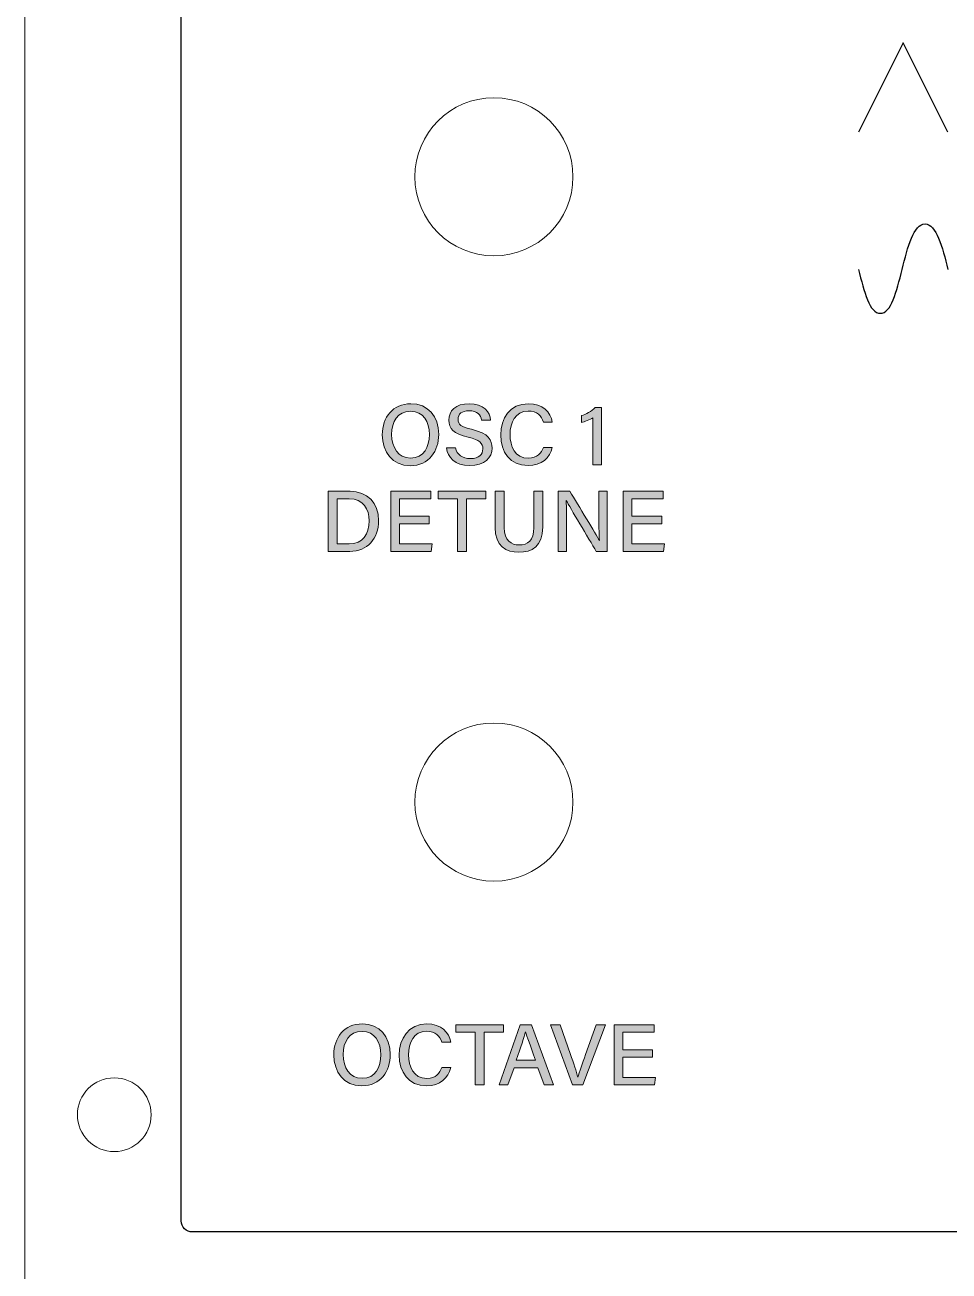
# Model space of a CAD drawing. Header units: millimetres. Extents: x 0 to 175, y 279 to 475.
# Drawn here: x 0 to 41.4, y 370.4 to 426.2 of the extents above; entities that cross this region are included whole.
import ezdxf

# ---------------------------------------------------------------- set-up
doc = ezdxf.new("R2010")
doc.units = ezdxf.units.MM
doc.header["$MEASUREMENT"] = 0
for name, color, linetype, lineweight in [('holes', 7, 'Continuous', 0), ('LINES', 7, 'Continuous', 0), ('new text', 7, 'Continuous', 0), ('outline', 7, 'Continuous', 0)]:
    doc.layers.add(name, color=color, linetype=linetype, lineweight=lineweight)

# ---------------------------------------------------------------- blocks, each defined once
blk = doc.blocks.new('Block_5')
at = {"layer": 'new text', "transparency": 33554687}
h = blk.add_hatch(color=7, dxfattribs=at)
h.dxf.hatch_style = 2
edge = h.paths.add_edge_path()
edge.add_spline(control_points=[(16.422, 407.864), (16.422, 407.292), (16.707, 406.802), (17.267, 406.802), (17.873, 406.802), (18.11, 407.303), (18.11, 407.861), (18.11, 408.428), (17.841, 408.902), (17.266, 408.902), (16.679, 408.902), (16.422, 408.43), (16.422, 407.864)], knot_values=[0, 0, 0, 0, 1, 1, 1, 2, 2, 2, 3, 3, 3, 4, 4, 4, 4], degree=3, periodic=0)
edge = h.paths.add_edge_path()
edge.add_spline(control_points=[(18.527, 407.866), (18.527, 407.123), (18.105, 406.465), (17.25, 406.465), (16.447, 406.465), (16.004, 407.079), (16.004, 407.852), (16.004, 408.626), (16.463, 409.239), (17.283, 409.239), (18.047, 409.239), (18.527, 408.672), (18.527, 407.866)], knot_values=[0, 0, 0, 0, 1, 1, 1, 2, 2, 2, 3, 3, 3, 4, 4, 4, 4], degree=3, periodic=0)
h = blk.add_hatch(color=7, dxfattribs=at)
h.dxf.hatch_style = 2
edge = h.paths.add_edge_path()
edge.add_spline(control_points=[(19.281, 407.262), (19.352, 406.949), (19.568, 406.785), (19.944, 406.785), (20.344, 406.785), (20.504, 406.968), (20.504, 407.212), (20.504, 407.472), (20.372, 407.613), (19.846, 407.739), (19.192, 407.897), (18.979, 408.124), (18.979, 408.5), (18.979, 408.914), (19.285, 409.239), (19.894, 409.239), (20.55, 409.239), (20.818, 408.865), (20.855, 408.504), (20.855, 408.504), (20.449, 408.504), (20.449, 408.504), (20.404, 408.729), (20.265, 408.923), (19.88, 408.923), (19.57, 408.923), (19.393, 408.785), (19.393, 408.54), (19.393, 408.3), (19.538, 408.204), (20.003, 408.092), (20.775, 407.906), (20.918, 407.608), (20.918, 407.255), (20.918, 406.81), (20.586, 406.47), (19.917, 406.47), (19.238, 406.47), (18.933, 406.834), (18.875, 407.262), (18.875, 407.262), (19.281, 407.262), (19.281, 407.262)], knot_values=[0, 0, 0, 0, 1, 1, 1, 2, 2, 2, 3, 3, 3, 4, 4, 4, 5, 5, 5, 6, 6, 6, 7, 7, 7, 8, 8, 8, 9, 9, 9, 10, 10, 10, 11, 11, 11, 12, 12, 12, 13, 13, 13, 14, 14, 14, 14], degree=3, periodic=0)
h = blk.add_hatch(color=7, dxfattribs=at)
h.dxf.hatch_style = 2
edge = h.paths.add_edge_path()
edge.add_spline(control_points=[(23.616, 407.281), (23.499, 406.815), (23.15, 406.47), (22.527, 406.47), (21.711, 406.47), (21.305, 407.08), (21.305, 407.843), (21.305, 408.577), (21.714, 409.239), (22.543, 409.239), (23.194, 409.239), (23.539, 408.865), (23.616, 408.415), (23.616, 408.415), (23.216, 408.415), (23.216, 408.415), (23.127, 408.692), (22.943, 408.911), (22.528, 408.911), (21.955, 408.911), (21.723, 408.391), (21.723, 407.856), (21.723, 407.341), (21.94, 406.798), (22.543, 406.798), (22.952, 406.798), (23.122, 407.039), (23.214, 407.281), (23.214, 407.281), (23.616, 407.281), (23.616, 407.281)], knot_values=[0, 0, 0, 0, 1, 1, 1, 2, 2, 2, 3, 3, 3, 4, 4, 4, 5, 5, 5, 6, 6, 6, 7, 7, 7, 8, 8, 8, 9, 9, 9, 10, 10, 10, 10], degree=3, periodic=0)
h = blk.add_hatch(color=7, dxfattribs=at)
h.dxf.hatch_style = 2
edge = h.paths.add_edge_path()
edge.add_spline(control_points=[(25.433, 406.504), (25.433, 406.504), (25.433, 408.607), (25.433, 408.607), (25.308, 408.523), (25.056, 408.428), (24.917, 408.405), (24.917, 408.405), (24.917, 408.708), (24.917, 408.708), (25.123, 408.759), (25.369, 408.903), (25.539, 409.069), (25.539, 409.069), (25.822, 409.069), (25.822, 409.069), (25.822, 409.069), (25.822, 406.504), (25.822, 406.504), (25.822, 406.504), (25.433, 406.504), (25.433, 406.504)], knot_values=[0, 0, 0, 0, 1, 1, 1, 2, 2, 2, 3, 3, 3, 4, 4, 4, 5, 5, 5, 6, 6, 6, 7, 7, 7, 7], degree=3, periodic=0)
h = blk.add_hatch(color=7, dxfattribs=at)
h.dxf.hatch_style = 2
edge = h.paths.add_edge_path()
edge.add_spline(control_points=[(13.975, 402.959), (13.975, 402.959), (14.516, 402.959), (14.516, 402.959), (15.128, 402.959), (15.416, 403.4), (15.416, 403.994), (15.416, 404.509), (15.153, 404.984), (14.518, 404.984), (14.518, 404.984), (13.975, 404.984), (13.975, 404.984), (13.975, 404.984), (13.975, 402.959), (13.975, 402.959)], knot_values=[0, 0, 0, 0, 1, 1, 1, 2, 2, 2, 3, 3, 3, 4, 4, 4, 5, 5, 5, 5], degree=3, periodic=0)
edge = h.paths.add_edge_path()
edge.add_spline(control_points=[(13.575, 405.319), (13.575, 405.319), (14.558, 405.319), (14.558, 405.319), (15.321, 405.319), (15.834, 404.803), (15.834, 404), (15.834, 403.205), (15.334, 402.624), (14.544, 402.624), (14.544, 402.624), (13.575, 402.624), (13.575, 402.624), (13.575, 402.624), (13.575, 405.319), (13.575, 405.319)], knot_values=[0, 0, 0, 0, 1, 1, 1, 2, 2, 2, 3, 3, 3, 4, 4, 4, 5, 5, 5, 5], degree=3, periodic=0)
h = blk.add_hatch(color=7, dxfattribs=at)
h.dxf.hatch_style = 2
edge = h.paths.add_edge_path()
edge.add_spline(control_points=[(18.106, 403.865), (18.106, 403.865), (16.776, 403.865), (16.776, 403.865), (16.776, 403.865), (16.776, 402.962), (16.776, 402.962), (16.776, 402.962), (18.238, 402.962), (18.238, 402.962), (18.238, 402.962), (18.188, 402.624), (18.188, 402.624), (18.188, 402.624), (16.384, 402.624), (16.384, 402.624), (16.384, 402.624), (16.384, 405.319), (16.384, 405.319), (16.384, 405.319), (18.169, 405.319), (18.169, 405.319), (18.169, 405.319), (18.169, 404.981), (18.169, 404.981), (18.169, 404.981), (16.776, 404.981), (16.776, 404.981), (16.776, 404.981), (16.776, 404.204), (16.776, 404.204), (16.776, 404.204), (18.106, 404.204), (18.106, 404.204), (18.106, 404.204), (18.106, 403.865), (18.106, 403.865)], knot_values=[0, 0, 0, 0, 1, 1, 1, 2, 2, 2, 3, 3, 3, 4, 4, 4, 5, 5, 5, 6, 6, 6, 7, 7, 7, 8, 8, 8, 9, 9, 9, 10, 10, 10, 11, 11, 11, 12, 12, 12, 12], degree=3, periodic=0)
h = blk.add_hatch(color=7, dxfattribs=at)
h.dxf.hatch_style = 2
edge = h.paths.add_edge_path()
edge.add_spline(control_points=[(19.37, 404.981), (19.37, 404.981), (18.509, 404.981), (18.509, 404.981), (18.509, 404.981), (18.509, 405.319), (18.509, 405.319), (18.509, 405.319), (20.633, 405.319), (20.633, 405.319), (20.633, 405.319), (20.633, 404.981), (20.633, 404.981), (20.633, 404.981), (19.772, 404.981), (19.772, 404.981), (19.772, 404.981), (19.772, 402.624), (19.772, 402.624), (19.772, 402.624), (19.37, 402.624), (19.37, 402.624), (19.37, 402.624), (19.37, 404.981), (19.37, 404.981)], knot_values=[0, 0, 0, 0, 1, 1, 1, 2, 2, 2, 3, 3, 3, 4, 4, 4, 5, 5, 5, 6, 6, 6, 7, 7, 7, 8, 8, 8, 8], degree=3, periodic=0)
h = blk.add_hatch(color=7, dxfattribs=at)
h.dxf.hatch_style = 2
edge = h.paths.add_edge_path()
edge.add_spline(control_points=[(21.458, 405.319), (21.458, 405.319), (21.458, 403.7), (21.458, 403.7), (21.458, 403.086), (21.791, 402.917), (22.126, 402.917), (22.517, 402.917), (22.788, 403.102), (22.788, 403.7), (22.788, 403.7), (22.788, 405.319), (22.788, 405.319), (22.788, 405.319), (23.19, 405.319), (23.19, 405.319), (23.19, 405.319), (23.19, 403.721), (23.19, 403.721), (23.19, 402.837), (22.695, 402.589), (22.119, 402.589), (21.548, 402.589), (21.054, 402.856), (21.054, 403.698), (21.054, 403.698), (21.054, 405.319), (21.054, 405.319), (21.054, 405.319), (21.458, 405.319), (21.458, 405.319)], knot_values=[0, 0, 0, 0, 1, 1, 1, 2, 2, 2, 3, 3, 3, 4, 4, 4, 5, 5, 5, 6, 6, 6, 7, 7, 7, 8, 8, 8, 9, 9, 9, 10, 10, 10, 10], degree=3, periodic=0)
h = blk.add_hatch(color=7, dxfattribs=at)
h.dxf.hatch_style = 2
edge = h.paths.add_edge_path()
edge.add_spline(control_points=[(23.878, 402.624), (23.878, 402.624), (23.878, 405.319), (23.878, 405.319), (23.878, 405.319), (24.398, 405.319), (24.398, 405.319), (24.775, 404.694), (25.575, 403.4), (25.721, 403.107), (25.721, 403.107), (25.726, 403.107), (25.726, 403.107), (25.7, 403.441), (25.702, 403.874), (25.702, 404.315), (25.702, 404.315), (25.702, 405.319), (25.702, 405.319), (25.702, 405.319), (26.076, 405.319), (26.076, 405.319), (26.076, 405.319), (26.076, 402.624), (26.076, 402.624), (26.076, 402.624), (25.586, 402.624), (25.586, 402.624), (25.242, 403.198), (24.4, 404.604), (24.238, 404.909), (24.238, 404.909), (24.232, 404.909), (24.232, 404.909), (24.252, 404.615), (24.253, 404.14), (24.253, 403.654), (24.253, 403.654), (24.253, 402.624), (24.253, 402.624), (24.253, 402.624), (23.878, 402.624), (23.878, 402.624)], knot_values=[0, 0, 0, 0, 1, 1, 1, 2, 2, 2, 3, 3, 3, 4, 4, 4, 5, 5, 5, 6, 6, 6, 7, 7, 7, 8, 8, 8, 9, 9, 9, 10, 10, 10, 11, 11, 11, 12, 12, 12, 13, 13, 13, 14, 14, 14, 14], degree=3, periodic=0)
h = blk.add_hatch(color=7, dxfattribs=at)
h.dxf.hatch_style = 2
edge = h.paths.add_edge_path()
edge.add_spline(control_points=[(28.514, 403.865), (28.514, 403.865), (27.183, 403.865), (27.183, 403.865), (27.183, 403.865), (27.183, 402.962), (27.183, 402.962), (27.183, 402.962), (28.646, 402.962), (28.646, 402.962), (28.646, 402.962), (28.595, 402.624), (28.595, 402.624), (28.595, 402.624), (26.792, 402.624), (26.792, 402.624), (26.792, 402.624), (26.792, 405.319), (26.792, 405.319), (26.792, 405.319), (28.577, 405.319), (28.577, 405.319), (28.577, 405.319), (28.577, 404.981), (28.577, 404.981), (28.577, 404.981), (27.183, 404.981), (27.183, 404.981), (27.183, 404.981), (27.183, 404.204), (27.183, 404.204), (27.183, 404.204), (28.514, 404.204), (28.514, 404.204), (28.514, 404.204), (28.514, 403.865), (28.514, 403.865)], knot_values=[0, 0, 0, 0, 1, 1, 1, 2, 2, 2, 3, 3, 3, 4, 4, 4, 5, 5, 5, 6, 6, 6, 7, 7, 7, 8, 8, 8, 9, 9, 9, 10, 10, 10, 11, 11, 11, 12, 12, 12, 12], degree=3, periodic=0)
at = {"layer": 'new text'}
for points, knots in [([(18.527, 407.866), (18.527, 407.123), (18.105, 406.465), (17.25, 406.465), (16.447, 406.465), (16.004, 407.079), (16.004, 407.852), (16.004, 408.626), (16.463, 409.239), (17.283, 409.239), (18.047, 409.239), (18.527, 408.672), (18.527, 407.866)], [0, 0, 0, 0, 1, 1, 1, 2, 2, 2, 3, 3, 3, 4, 4, 4, 4]), ([(19.281, 407.262), (19.352, 406.949), (19.568, 406.785), (19.944, 406.785), (20.344, 406.785), (20.504, 406.968), (20.504, 407.212), (20.504, 407.472), (20.372, 407.613), (19.846, 407.739), (19.192, 407.897), (18.979, 408.124), (18.979, 408.5), (18.979, 408.914), (19.285, 409.239), (19.894, 409.239), (20.55, 409.239), (20.818, 408.865), (20.855, 408.504), (20.855, 408.504), (20.449, 408.504), (20.449, 408.504), (20.404, 408.729), (20.265, 408.923), (19.88, 408.923), (19.57, 408.923), (19.393, 408.785), (19.393, 408.54), (19.393, 408.3), (19.538, 408.204), (20.003, 408.092), (20.775, 407.906), (20.918, 407.608), (20.918, 407.255), (20.918, 406.81), (20.586, 406.47), (19.917, 406.47), (19.238, 406.47), (18.933, 406.834), (18.875, 407.262), (18.875, 407.262), (19.281, 407.262), (19.281, 407.262)], [0, 0, 0, 0, 1, 1, 1, 2, 2, 2, 3, 3, 3, 4, 4, 4, 5, 5, 5, 6, 6, 6, 7, 7, 7, 8, 8, 8, 9, 9, 9, 10, 10, 10, 11, 11, 11, 12, 12, 12, 13, 13, 13, 14, 14, 14, 14]), ([(23.616, 407.281), (23.499, 406.815), (23.15, 406.47), (22.527, 406.47), (21.711, 406.47), (21.305, 407.08), (21.305, 407.843), (21.305, 408.577), (21.714, 409.239), (22.543, 409.239), (23.194, 409.239), (23.539, 408.865), (23.616, 408.415), (23.616, 408.415), (23.216, 408.415), (23.216, 408.415), (23.127, 408.692), (22.943, 408.911), (22.528, 408.911), (21.955, 408.911), (21.723, 408.391), (21.723, 407.856), (21.723, 407.341), (21.94, 406.798), (22.543, 406.798), (22.952, 406.798), (23.122, 407.039), (23.214, 407.281), (23.214, 407.281), (23.616, 407.281), (23.616, 407.281)], [0, 0, 0, 0, 1, 1, 1, 2, 2, 2, 3, 3, 3, 4, 4, 4, 5, 5, 5, 6, 6, 6, 7, 7, 7, 8, 8, 8, 9, 9, 9, 10, 10, 10, 10]), ([(25.433, 406.504), (25.433, 406.504), (25.433, 408.607), (25.433, 408.607), (25.308, 408.523), (25.056, 408.428), (24.917, 408.405), (24.917, 408.405), (24.917, 408.708), (24.917, 408.708), (25.123, 408.759), (25.369, 408.903), (25.539, 409.069), (25.539, 409.069), (25.822, 409.069), (25.822, 409.069), (25.822, 409.069), (25.822, 406.504), (25.822, 406.504), (25.822, 406.504), (25.433, 406.504), (25.433, 406.504)], [0, 0, 0, 0, 1, 1, 1, 2, 2, 2, 3, 3, 3, 4, 4, 4, 5, 5, 5, 6, 6, 6, 7, 7, 7, 7]), ([(16.422, 407.864), (16.422, 407.292), (16.707, 406.802), (17.267, 406.802), (17.873, 406.802), (18.11, 407.303), (18.11, 407.861), (18.11, 408.428), (17.841, 408.902), (17.266, 408.902), (16.679, 408.902), (16.422, 408.43), (16.422, 407.864)], [0, 0, 0, 0, 1, 1, 1, 2, 2, 2, 3, 3, 3, 4, 4, 4, 4]), ([(13.575, 405.319), (13.575, 405.319), (14.558, 405.319), (14.558, 405.319), (15.321, 405.319), (15.834, 404.803), (15.834, 404), (15.834, 403.205), (15.334, 402.624), (14.544, 402.624), (14.544, 402.624), (13.575, 402.624), (13.575, 402.624), (13.575, 402.624), (13.575, 405.319), (13.575, 405.319)], [0, 0, 0, 0, 1, 1, 1, 2, 2, 2, 3, 3, 3, 4, 4, 4, 5, 5, 5, 5]), ([(18.106, 403.865), (18.106, 403.865), (16.776, 403.865), (16.776, 403.865), (16.776, 403.865), (16.776, 402.962), (16.776, 402.962), (16.776, 402.962), (18.238, 402.962), (18.238, 402.962), (18.238, 402.962), (18.188, 402.624), (18.188, 402.624), (18.188, 402.624), (16.384, 402.624), (16.384, 402.624), (16.384, 402.624), (16.384, 405.319), (16.384, 405.319), (16.384, 405.319), (18.169, 405.319), (18.169, 405.319), (18.169, 405.319), (18.169, 404.981), (18.169, 404.981), (18.169, 404.981), (16.776, 404.981), (16.776, 404.981), (16.776, 404.981), (16.776, 404.204), (16.776, 404.204), (16.776, 404.204), (18.106, 404.204), (18.106, 404.204), (18.106, 404.204), (18.106, 403.865), (18.106, 403.865)], [0, 0, 0, 0, 1, 1, 1, 2, 2, 2, 3, 3, 3, 4, 4, 4, 5, 5, 5, 6, 6, 6, 7, 7, 7, 8, 8, 8, 9, 9, 9, 10, 10, 10, 11, 11, 11, 12, 12, 12, 12]), ([(19.37, 404.981), (19.37, 404.981), (18.509, 404.981), (18.509, 404.981), (18.509, 404.981), (18.509, 405.319), (18.509, 405.319), (18.509, 405.319), (20.633, 405.319), (20.633, 405.319), (20.633, 405.319), (20.633, 404.981), (20.633, 404.981), (20.633, 404.981), (19.772, 404.981), (19.772, 404.981), (19.772, 404.981), (19.772, 402.624), (19.772, 402.624), (19.772, 402.624), (19.37, 402.624), (19.37, 402.624), (19.37, 402.624), (19.37, 404.981), (19.37, 404.981)], [0, 0, 0, 0, 1, 1, 1, 2, 2, 2, 3, 3, 3, 4, 4, 4, 5, 5, 5, 6, 6, 6, 7, 7, 7, 8, 8, 8, 8]), ([(21.458, 405.319), (21.458, 405.319), (21.458, 403.7), (21.458, 403.7), (21.458, 403.086), (21.791, 402.917), (22.126, 402.917), (22.517, 402.917), (22.788, 403.102), (22.788, 403.7), (22.788, 403.7), (22.788, 405.319), (22.788, 405.319), (22.788, 405.319), (23.19, 405.319), (23.19, 405.319), (23.19, 405.319), (23.19, 403.721), (23.19, 403.721), (23.19, 402.837), (22.695, 402.589), (22.119, 402.589), (21.548, 402.589), (21.054, 402.856), (21.054, 403.698), (21.054, 403.698), (21.054, 405.319), (21.054, 405.319), (21.054, 405.319), (21.458, 405.319), (21.458, 405.319)], [0, 0, 0, 0, 1, 1, 1, 2, 2, 2, 3, 3, 3, 4, 4, 4, 5, 5, 5, 6, 6, 6, 7, 7, 7, 8, 8, 8, 9, 9, 9, 10, 10, 10, 10]), ([(23.878, 402.624), (23.878, 402.624), (23.878, 405.319), (23.878, 405.319), (23.878, 405.319), (24.398, 405.319), (24.398, 405.319), (24.775, 404.694), (25.575, 403.4), (25.721, 403.107), (25.721, 403.107), (25.726, 403.107), (25.726, 403.107), (25.7, 403.441), (25.702, 403.874), (25.702, 404.315), (25.702, 404.315), (25.702, 405.319), (25.702, 405.319), (25.702, 405.319), (26.076, 405.319), (26.076, 405.319), (26.076, 405.319), (26.076, 402.624), (26.076, 402.624), (26.076, 402.624), (25.586, 402.624), (25.586, 402.624), (25.242, 403.198), (24.4, 404.604), (24.238, 404.909), (24.238, 404.909), (24.232, 404.909), (24.232, 404.909), (24.252, 404.615), (24.253, 404.14), (24.253, 403.654), (24.253, 403.654), (24.253, 402.624), (24.253, 402.624), (24.253, 402.624), (23.878, 402.624), (23.878, 402.624)], [0, 0, 0, 0, 1, 1, 1, 2, 2, 2, 3, 3, 3, 4, 4, 4, 5, 5, 5, 6, 6, 6, 7, 7, 7, 8, 8, 8, 9, 9, 9, 10, 10, 10, 11, 11, 11, 12, 12, 12, 13, 13, 13, 14, 14, 14, 14]), ([(28.514, 403.865), (28.514, 403.865), (27.183, 403.865), (27.183, 403.865), (27.183, 403.865), (27.183, 402.962), (27.183, 402.962), (27.183, 402.962), (28.646, 402.962), (28.646, 402.962), (28.646, 402.962), (28.595, 402.624), (28.595, 402.624), (28.595, 402.624), (26.792, 402.624), (26.792, 402.624), (26.792, 402.624), (26.792, 405.319), (26.792, 405.319), (26.792, 405.319), (28.577, 405.319), (28.577, 405.319), (28.577, 405.319), (28.577, 404.981), (28.577, 404.981), (28.577, 404.981), (27.183, 404.981), (27.183, 404.981), (27.183, 404.981), (27.183, 404.204), (27.183, 404.204), (27.183, 404.204), (28.514, 404.204), (28.514, 404.204), (28.514, 404.204), (28.514, 403.865), (28.514, 403.865)], [0, 0, 0, 0, 1, 1, 1, 2, 2, 2, 3, 3, 3, 4, 4, 4, 5, 5, 5, 6, 6, 6, 7, 7, 7, 8, 8, 8, 9, 9, 9, 10, 10, 10, 11, 11, 11, 12, 12, 12, 12]), ([(13.975, 402.959), (13.975, 402.959), (14.516, 402.959), (14.516, 402.959), (15.128, 402.959), (15.416, 403.4), (15.416, 403.994), (15.416, 404.509), (15.153, 404.984), (14.518, 404.984), (14.518, 404.984), (13.975, 404.984), (13.975, 404.984), (13.975, 404.984), (13.975, 402.959), (13.975, 402.959)], [0, 0, 0, 0, 1, 1, 1, 2, 2, 2, 3, 3, 3, 4, 4, 4, 5, 5, 5, 5])]:
    blk.add_open_spline(points, degree=3, knots=knots, dxfattribs=at)
blk = doc.blocks.new('Block_7')
at = {"layer": 'new text', "transparency": 33554687}
h = blk.add_hatch(color=7, dxfattribs=at)
h.dxf.hatch_style = 2
edge = h.paths.add_edge_path()
edge.add_spline(control_points=[(14.251, 380.093), (14.251, 379.521), (14.536, 379.032), (15.096, 379.032), (15.702, 379.032), (15.939, 379.532), (15.939, 380.09), (15.939, 380.657), (15.67, 381.131), (15.095, 381.131), (14.508, 381.131), (14.251, 380.659), (14.251, 380.093)], knot_values=[0, 0, 0, 0, 1, 1, 1, 2, 2, 2, 3, 3, 3, 4, 4, 4, 4], degree=3, periodic=0)
edge = h.paths.add_edge_path()
edge.add_spline(control_points=[(16.356, 380.096), (16.356, 379.353), (15.934, 378.695), (15.079, 378.695), (14.276, 378.695), (13.833, 379.309), (13.833, 380.082), (13.833, 380.855), (14.292, 381.468), (15.112, 381.468), (15.876, 381.468), (16.356, 380.902), (16.356, 380.096)], knot_values=[0, 0, 0, 0, 1, 1, 1, 2, 2, 2, 3, 3, 3, 4, 4, 4, 4], degree=3, periodic=0)
h = blk.add_hatch(color=7, dxfattribs=at)
h.dxf.hatch_style = 2
edge = h.paths.add_edge_path()
edge.add_spline(control_points=[(19.07, 379.511), (18.953, 379.045), (18.604, 378.699), (17.981, 378.699), (17.165, 378.699), (16.759, 379.31), (16.759, 380.072), (16.759, 380.806), (17.168, 381.468), (17.997, 381.468), (18.648, 381.468), (18.994, 381.095), (19.07, 380.644), (19.07, 380.644), (18.67, 380.644), (18.67, 380.644), (18.581, 380.921), (18.397, 381.14), (17.982, 381.14), (17.409, 381.14), (17.177, 380.62), (17.177, 380.085), (17.177, 379.57), (17.394, 379.027), (17.997, 379.027), (18.406, 379.027), (18.576, 379.269), (18.668, 379.511), (18.668, 379.511), (19.07, 379.511), (19.07, 379.511)], knot_values=[0, 0, 0, 0, 1, 1, 1, 2, 2, 2, 3, 3, 3, 4, 4, 4, 5, 5, 5, 6, 6, 6, 7, 7, 7, 8, 8, 8, 9, 9, 9, 10, 10, 10, 10], degree=3, periodic=0)
h = blk.add_hatch(color=7, dxfattribs=at)
h.dxf.hatch_style = 2
edge = h.paths.add_edge_path()
edge.add_spline(control_points=[(20.163, 381.091), (20.163, 381.091), (19.302, 381.091), (19.302, 381.091), (19.302, 381.091), (19.302, 381.429), (19.302, 381.429), (19.302, 381.429), (21.427, 381.429), (21.427, 381.429), (21.427, 381.429), (21.427, 381.091), (21.427, 381.091), (21.427, 381.091), (20.565, 381.091), (20.565, 381.091), (20.565, 381.091), (20.565, 378.734), (20.565, 378.734), (20.565, 378.734), (20.163, 378.734), (20.163, 378.734), (20.163, 378.734), (20.163, 381.091), (20.163, 381.091)], knot_values=[0, 0, 0, 0, 1, 1, 1, 2, 2, 2, 3, 3, 3, 4, 4, 4, 5, 5, 5, 6, 6, 6, 7, 7, 7, 8, 8, 8, 8], degree=3, periodic=0)
h = blk.add_hatch(color=7, dxfattribs=at)
h.dxf.hatch_style = 2
edge = h.paths.add_edge_path()
edge.add_spline(control_points=[(22.863, 379.846), (22.619, 380.528), (22.481, 380.902), (22.421, 381.114), (22.421, 381.114), (22.417, 381.114), (22.417, 381.114), (22.351, 380.879), (22.198, 380.429), (22.001, 379.846), (22.001, 379.846), (22.863, 379.846), (22.863, 379.846)], knot_values=[0, 0, 0, 0, 1, 1, 1, 2, 2, 2, 3, 3, 3, 4, 4, 4, 4], degree=3, periodic=0)
edge = h.paths.add_edge_path()
edge.add_spline(control_points=[(21.903, 379.507), (21.903, 379.507), (21.628, 378.734), (21.628, 378.734), (21.628, 378.734), (21.231, 378.734), (21.231, 378.734), (21.231, 378.734), (22.182, 381.429), (22.182, 381.429), (22.182, 381.429), (22.678, 381.429), (22.678, 381.429), (22.678, 381.429), (23.67, 378.734), (23.67, 378.734), (23.67, 378.734), (23.246, 378.734), (23.246, 378.734), (23.246, 378.734), (22.961, 379.507), (22.961, 379.507), (22.961, 379.507), (21.903, 379.507), (21.903, 379.507)], knot_values=[0, 0, 0, 0, 1, 1, 1, 2, 2, 2, 3, 3, 3, 4, 4, 4, 5, 5, 5, 6, 6, 6, 7, 7, 7, 8, 8, 8, 8], degree=3, periodic=0)
h = blk.add_hatch(color=7, dxfattribs=at)
h.dxf.hatch_style = 2
edge = h.paths.add_edge_path()
edge.add_spline(control_points=[(24.515, 378.734), (24.515, 378.734), (23.539, 381.429), (23.539, 381.429), (23.539, 381.429), (23.969, 381.429), (23.969, 381.429), (23.969, 381.429), (24.43, 380.104), (24.43, 380.104), (24.565, 379.712), (24.696, 379.329), (24.756, 379.077), (24.756, 379.077), (24.763, 379.077), (24.763, 379.077), (24.82, 379.303), (24.964, 379.703), (25.103, 380.092), (25.103, 380.092), (25.583, 381.429), (25.583, 381.429), (25.583, 381.429), (25.995, 381.429), (25.995, 381.429), (25.995, 381.429), (24.987, 378.734), (24.987, 378.734), (24.987, 378.734), (24.515, 378.734), (24.515, 378.734)], knot_values=[0, 0, 0, 0, 1, 1, 1, 2, 2, 2, 3, 3, 3, 4, 4, 4, 5, 5, 5, 6, 6, 6, 7, 7, 7, 8, 8, 8, 9, 9, 9, 10, 10, 10, 10], degree=3, periodic=0)
h = blk.add_hatch(color=7, dxfattribs=at)
h.dxf.hatch_style = 2
edge = h.paths.add_edge_path()
edge.add_spline(control_points=[(28.108, 379.975), (28.108, 379.975), (26.778, 379.975), (26.778, 379.975), (26.778, 379.975), (26.778, 379.072), (26.778, 379.072), (26.778, 379.072), (28.24, 379.072), (28.24, 379.072), (28.24, 379.072), (28.19, 378.734), (28.19, 378.734), (28.19, 378.734), (26.386, 378.734), (26.386, 378.734), (26.386, 378.734), (26.386, 381.429), (26.386, 381.429), (26.386, 381.429), (28.171, 381.429), (28.171, 381.429), (28.171, 381.429), (28.171, 381.091), (28.171, 381.091), (28.171, 381.091), (26.778, 381.091), (26.778, 381.091), (26.778, 381.091), (26.778, 380.314), (26.778, 380.314), (26.778, 380.314), (28.108, 380.314), (28.108, 380.314), (28.108, 380.314), (28.108, 379.975), (28.108, 379.975)], knot_values=[0, 0, 0, 0, 1, 1, 1, 2, 2, 2, 3, 3, 3, 4, 4, 4, 5, 5, 5, 6, 6, 6, 7, 7, 7, 8, 8, 8, 9, 9, 9, 10, 10, 10, 11, 11, 11, 12, 12, 12, 12], degree=3, periodic=0)
at = {"layer": 'new text'}
for points, knots in [([(16.356, 380.096), (16.356, 379.353), (15.934, 378.695), (15.079, 378.695), (14.276, 378.695), (13.833, 379.309), (13.833, 380.082), (13.833, 380.855), (14.292, 381.468), (15.112, 381.468), (15.876, 381.468), (16.356, 380.902), (16.356, 380.096)], [0, 0, 0, 0, 1, 1, 1, 2, 2, 2, 3, 3, 3, 4, 4, 4, 4]), ([(14.251, 380.093), (14.251, 379.521), (14.536, 379.032), (15.096, 379.032), (15.702, 379.032), (15.939, 379.532), (15.939, 380.09), (15.939, 380.657), (15.67, 381.131), (15.095, 381.131), (14.508, 381.131), (14.251, 380.659), (14.251, 380.093)], [0, 0, 0, 0, 1, 1, 1, 2, 2, 2, 3, 3, 3, 4, 4, 4, 4]), ([(19.07, 379.511), (18.953, 379.045), (18.604, 378.699), (17.981, 378.699), (17.165, 378.699), (16.759, 379.31), (16.759, 380.072), (16.759, 380.806), (17.168, 381.468), (17.997, 381.468), (18.648, 381.468), (18.994, 381.095), (19.07, 380.644), (19.07, 380.644), (18.67, 380.644), (18.67, 380.644), (18.581, 380.921), (18.397, 381.14), (17.982, 381.14), (17.409, 381.14), (17.177, 380.62), (17.177, 380.085), (17.177, 379.57), (17.394, 379.027), (17.997, 379.027), (18.406, 379.027), (18.576, 379.269), (18.668, 379.511), (18.668, 379.511), (19.07, 379.511), (19.07, 379.511)], [0, 0, 0, 0, 1, 1, 1, 2, 2, 2, 3, 3, 3, 4, 4, 4, 5, 5, 5, 6, 6, 6, 7, 7, 7, 8, 8, 8, 9, 9, 9, 10, 10, 10, 10]), ([(20.163, 381.091), (20.163, 381.091), (19.302, 381.091), (19.302, 381.091), (19.302, 381.091), (19.302, 381.429), (19.302, 381.429), (19.302, 381.429), (21.427, 381.429), (21.427, 381.429), (21.427, 381.429), (21.427, 381.091), (21.427, 381.091), (21.427, 381.091), (20.565, 381.091), (20.565, 381.091), (20.565, 381.091), (20.565, 378.734), (20.565, 378.734), (20.565, 378.734), (20.163, 378.734), (20.163, 378.734), (20.163, 378.734), (20.163, 381.091), (20.163, 381.091)], [0, 0, 0, 0, 1, 1, 1, 2, 2, 2, 3, 3, 3, 4, 4, 4, 5, 5, 5, 6, 6, 6, 7, 7, 7, 8, 8, 8, 8]), ([(21.903, 379.507), (21.903, 379.507), (21.628, 378.734), (21.628, 378.734), (21.628, 378.734), (21.231, 378.734), (21.231, 378.734), (21.231, 378.734), (22.182, 381.429), (22.182, 381.429), (22.182, 381.429), (22.678, 381.429), (22.678, 381.429), (22.678, 381.429), (23.67, 378.734), (23.67, 378.734), (23.67, 378.734), (23.246, 378.734), (23.246, 378.734), (23.246, 378.734), (22.961, 379.507), (22.961, 379.507), (22.961, 379.507), (21.903, 379.507), (21.903, 379.507)], [0, 0, 0, 0, 1, 1, 1, 2, 2, 2, 3, 3, 3, 4, 4, 4, 5, 5, 5, 6, 6, 6, 7, 7, 7, 8, 8, 8, 8]), ([(24.515, 378.734), (24.515, 378.734), (23.539, 381.429), (23.539, 381.429), (23.539, 381.429), (23.969, 381.429), (23.969, 381.429), (23.969, 381.429), (24.43, 380.104), (24.43, 380.104), (24.565, 379.712), (24.696, 379.329), (24.756, 379.077), (24.756, 379.077), (24.763, 379.077), (24.763, 379.077), (24.82, 379.303), (24.964, 379.703), (25.103, 380.092), (25.103, 380.092), (25.583, 381.429), (25.583, 381.429), (25.583, 381.429), (25.995, 381.429), (25.995, 381.429), (25.995, 381.429), (24.987, 378.734), (24.987, 378.734), (24.987, 378.734), (24.515, 378.734), (24.515, 378.734)], [0, 0, 0, 0, 1, 1, 1, 2, 2, 2, 3, 3, 3, 4, 4, 4, 5, 5, 5, 6, 6, 6, 7, 7, 7, 8, 8, 8, 9, 9, 9, 10, 10, 10, 10]), ([(28.108, 379.975), (28.108, 379.975), (26.778, 379.975), (26.778, 379.975), (26.778, 379.975), (26.778, 379.072), (26.778, 379.072), (26.778, 379.072), (28.24, 379.072), (28.24, 379.072), (28.24, 379.072), (28.19, 378.734), (28.19, 378.734), (28.19, 378.734), (26.386, 378.734), (26.386, 378.734), (26.386, 378.734), (26.386, 381.429), (26.386, 381.429), (26.386, 381.429), (28.171, 381.429), (28.171, 381.429), (28.171, 381.429), (28.171, 381.091), (28.171, 381.091), (28.171, 381.091), (26.778, 381.091), (26.778, 381.091), (26.778, 381.091), (26.778, 380.314), (26.778, 380.314), (26.778, 380.314), (28.108, 380.314), (28.108, 380.314), (28.108, 380.314), (28.108, 379.975), (28.108, 379.975)], [0, 0, 0, 0, 1, 1, 1, 2, 2, 2, 3, 3, 3, 4, 4, 4, 5, 5, 5, 6, 6, 6, 7, 7, 7, 8, 8, 8, 9, 9, 9, 10, 10, 10, 11, 11, 11, 12, 12, 12, 12]), ([(22.863, 379.846), (22.619, 380.528), (22.481, 380.902), (22.421, 381.114), (22.421, 381.114), (22.417, 381.114), (22.417, 381.114), (22.351, 380.879), (22.198, 380.429), (22.001, 379.846), (22.001, 379.846), (22.863, 379.846), (22.863, 379.846)], [0, 0, 0, 0, 1, 1, 1, 2, 2, 2, 3, 3, 3, 4, 4, 4, 4])]:
    blk.add_open_spline(points, degree=3, knots=knots, dxfattribs=at)
blk = doc.blocks.new('Block_31')
at = {"layer": 'new text', "color": 7, "lineweight": 25}
blk.add_open_spline([(38.304, 413.287), (38.789, 413.287), (39.028, 414.242), (39.281, 415.253), (39.531, 416.253), (39.789, 417.287), (40.304, 417.287), (40.819, 417.287), (41.078, 416.253), (41.328, 415.253)], degree=3, knots=[0, 0, 0, 0, 1, 1, 1, 2, 2, 2, 3, 3, 3, 3], dxfattribs=at)
blk.add_open_spline([(37.328, 415.253), (37.581, 414.242), (37.819, 413.287), (38.304, 413.287)], degree=3, dxfattribs=at)

msp = doc.modelspace()

# ---------------------------------------------------------------- linework, layer by layer
at = {"layer": 'holes', "color": 1, "lineweight": 9}
for centre, radius in [((21.001, 419.4), 3.54), ((21.001, 391.4), 3.54), ((4, 377.401), 1.651)]:
    msp.add_circle(centre, radius, dxfattribs=at)
at = {"layer": 'LINES', "color": 7, "lineweight": 25}
msp.add_open_spline([(88.163, 403.925), (88.163, 403.925), (88.163, 372.65), (88.163, 372.65), (88.163, 372.375), (87.938, 372.15), (87.663, 372.15), (87.663, 372.15), (7.5, 372.15), (7.5, 372.15), (7.225, 372.15), (7, 372.375), (7, 372.65), (7, 372.65), (7, 439.9), (7, 439.9), (7, 440.175), (7.225, 440.4), (7.5, 440.4), (7.5, 440.4), (87.663, 440.4), (87.663, 440.4), (87.938, 440.4), (88.163, 440.175), (88.163, 439.9), (88.163, 439.9), (88.163, 406.799), (88.163, 406.799)], degree=3, knots=[0, 0, 0, 0, 1, 1, 1, 2, 2, 2, 3, 3, 3, 4, 4, 4, 5, 5, 5, 6, 6, 6, 7, 7, 7, 8, 8, 8, 9, 9, 9, 9], dxfattribs=at)
at = {"layer": 'new text', "color": 7, "lineweight": 25}
msp.add_lwpolyline([(41.328, 421.406), (39.328, 425.406), (37.328, 421.406)], dxfattribs=at)
at = {"layer": 'outline', "color": 7, "lineweight": 9}
msp.add_lwpolyline([(0, 475.399), (175.001, 475.399), (175.001, 279.4), (0, 279.4), (0, 300.401), (0, 475.399)], dxfattribs=at)

# ---------------------------------------------------------------- block references
at = {"layer": 'new text'}
for name in ['Block_31', 'Block_5', 'Block_7']:
    msp.add_blockref(name, (0, 0), dxfattribs=at)

doc.saveas('drawing.dxf')
